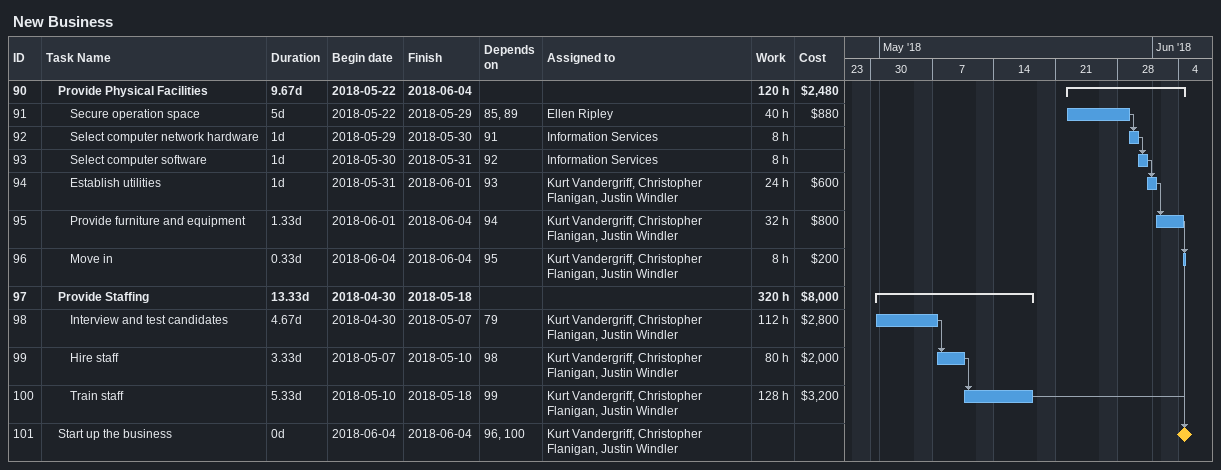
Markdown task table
New Business

| ID | Level | Task | Duration | Start | Finish | Predecessors | Resources | Work (h) | Cost ($) |
|---|---|---|---|---|---|---|---|---|---|
| 90 | 2 | **Provide Physical Facilities** | 9.67d | 2018-05-22 | 2018-06-04 |  |  | 120 | 2480 |
| 91 | 3 | Secure operation space | 5d | 2018-05-22 | 2018-05-29 | 85, 89 | Ellen Ripley | 40 | 880 |
| 92 | 3 | Select computer network hardware | 1d | 2018-05-29 | 2018-05-30 | 91 | Information Services | 8 |  |
| 93 | 3 | Select computer software | 1d | 2018-05-30 | 2018-05-31 | 92 | Information Services | 8 |  |
| 94 | 3 | Establish utilities | 1d | 2018-05-31 | 2018-06-01 | 93 | Kurt Vandergriff, Christopher Flanigan, Justin Windler | 24 | 600 |
| 95 | 3 | Provide furniture and equipment | 1.33d | 2018-06-01 | 2018-06-04 | 94 | Kurt Vandergriff, Christopher Flanigan, Justin Windler | 32 | 800 |
| 96 | 3 | Move in | 0.33d | 2018-06-04 | 2018-06-04 | 95 | Kurt Vandergriff, Christopher Flanigan, Justin Windler | 8 | 200 |
| 97 | 2 | **Provide Staffing** | 13.33d | 2018-04-30 | 2018-05-18 |  |  | 320 | 8000 |
| 98 | 3 | Interview and test candidates | 4.67d | 2018-04-30 | 2018-05-07 | 79 | Kurt Vandergriff, Christopher Flanigan, Justin Windler | 112 | 2800 |
| 99 | 3 | Hire staff | 3.33d | 2018-05-07 | 2018-05-10 | 98 | Kurt Vandergriff, Christopher Flanigan, Justin Windler | 80 | 2000 |
| 100 | 3 | Train staff | 5.33d | 2018-05-10 | 2018-05-18 | 99 | Kurt Vandergriff, Christopher Flanigan, Justin Windler | 128 | 3200 |
| 101 | 2 | Start up the business | 0d | 2018-06-04 | 2018-06-04 | 96, 100 | Kurt Vandergriff, Christopher Flanigan, Justin Windler |  |  |
